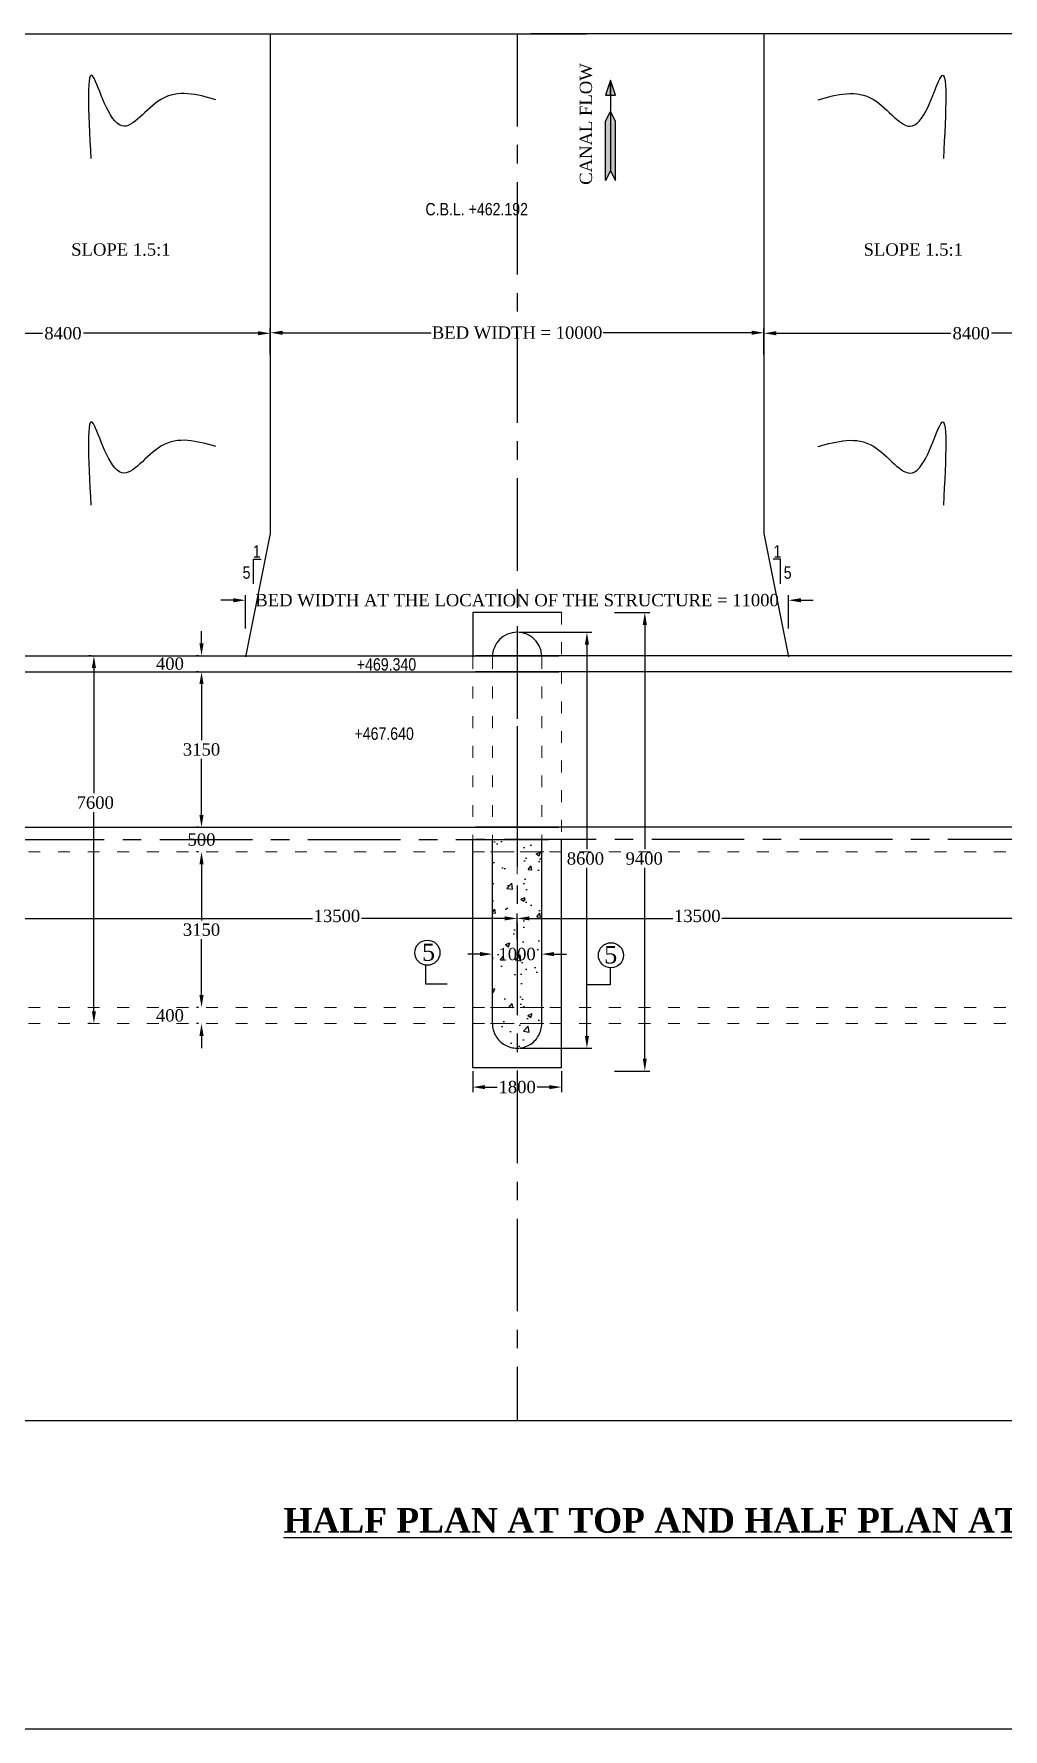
# Model space of a CAD drawing. Header units: millimetres. Extents: x 80 to 6605, y 46 to 2491.
# Drawn here: x 5784.6 to 5980.9, y 767.8 to 1111.2 of the extents above; entities that cross this region are included whole.
import ezdxf
from ezdxf.enums import TextEntityAlignment as Align

# ---------------------------------------------------------------- set-up
doc = ezdxf.new("R2010")
doc.units = ezdxf.units.MM
doc.linetypes.add('ACAD_ISO03W100', pattern=[30, 12, -18])
doc.linetypes.add('CENTER', pattern=[2, 1.25, -0.25, 0.25, -0.25])
doc.layers.add('TEXT_GENERAL', color=4, linetype='Continuous')
doc.styles.add('ARIAL NARROW', font='ARIALN.TTF')
doc.styles.get("Standard").update_dxf_attribs({"font": 'times.ttf', "height": 2.5})
doc.styles.add('TNR_2.5', font='times.ttf', dxfattribs={"height": 2.5})
doc.dimstyles.get("Standard").update_dxf_attribs({"dimtxt": 0.18, "dimasz": 0.18, "dimexe": 0.18, "dimexo": 0.0625, "dimgap": 0.09, "dimtad": 0, "dimtih": 1, "dimtoh": 1, "dimdec": 4, "dimzin": 0, "dimdsep": 46, "dimtxsty": 'Standard', "dimcen": 0.09, "dimadec": 0, "dimazin": 0, "dimtfac": 1, "dimtdec": 4, "dimtofl": 0, "dimtmove": 0, "dimatfit": 3, "dimfxl": 1, "dimtolj": 1, "dimtzin": 0, "dimarcsym": 0})
doc.dimstyles.new('STYLE_ESH', dxfattribs={"dimtxt": 2.5, "dimasz": 2.5, "dimexe": 1, "dimexo": 0.625, "dimtad": 0, "dimtih": 1, "dimtoh": 1, "dimdec": 0, "dimlfac": 100, "dimzin": 9, "dimdsep": 46, "dimtxsty": 'TNR_2.5', "dimcen": 2.5, "dimadec": 0, "dimazin": 2, "dimtfac": 1, "dimtdec": 0, "dimtofl": 0, "dimtmove": 2, "dimatfit": 3, "dimfxl": 1, "dimarcsym": 0})

# ---------------------------------------------------------------- blocks, each defined once
blk = doc.blocks.new('*D99')
at = {"color": 0, "lineweight": -2, "transparency": 16777216}
for p, q in [((5902.21, 994.01), (5909.36, 994.01)), ((5908.36, 991.51), (5908.36, 946.07)), ((5908.36, 903.64), (5908.36, 942.27)), ((5902.21, 901.14), (5909.36, 901.14))]:
    blk.add_line(p, q, dxfattribs=at)
at = {"color": 0, "transparency": 16777216}
for points in [[(5907.94, 991.51), (5908.77, 991.51), (5908.36, 994.01)], [(5907.94, 903.64), (5908.77, 903.64), (5908.36, 901.14)]]:
    blk.add_solid(points, dxfattribs=at)
at = {"layer": 'Defpoints', "color": 0, "transparency": 16777216}
for p in [(5901.58, 994.01), (5901.58, 901.14), (5908.36, 901.14)]:
    blk.add_point(p, dxfattribs=at)
at = {"color": 0, "transparency": 16777216, "insert": (5908.23, 944.17), "char_height": 2.5, "attachment_point": 5, "style": 'TNR_2.5'}
blk.add_mtext('9400', dxfattribs=at)
blk = doc.blocks.new('*D100')
at = {"color": 0, "lineweight": -2, "transparency": 16777216}
for p, q in [((5883.11, 990.01), (5897.63, 990.01)), ((5896.63, 987.51), (5896.63, 946.07)), ((5896.63, 908.26), (5896.63, 942.28)), ((5883.11, 905.76), (5897.63, 905.76))]:
    blk.add_line(p, q, dxfattribs=at)
at = {"color": 0, "transparency": 16777216}
for points in [[(5896.22, 987.51), (5897.05, 987.51), (5896.63, 990.01)], [(5896.22, 908.26), (5897.05, 908.26), (5896.63, 905.76)]]:
    blk.add_solid(points, dxfattribs=at)
at = {"layer": 'Defpoints', "color": 0, "transparency": 16777216}
for p in [(5882.48, 990.01), (5882.49, 905.76), (5896.63, 905.76)]:
    blk.add_point(p, dxfattribs=at)
at = {"color": 0, "transparency": 16777216, "insert": (5896.32, 944.17), "char_height": 2.5, "attachment_point": 5, "style": 'TNR_2.5'}
blk.add_mtext('8600', dxfattribs=at)
blk = doc.blocks.new('*D101')
at = {"color": 0, "lineweight": -2, "transparency": 16777216}
for p, q in [((5873.49, 901.14), (5873.49, 896.88)), ((5891.49, 901.14), (5891.49, 896.88)), ((5875.99, 897.88), (5878.45, 897.88)), ((5888.99, 897.88), (5886.52, 897.88))]:
    blk.add_line(p, q, dxfattribs=at)
at = {"color": 0, "transparency": 16777216}
for points in [[(5875.99, 898.29), (5875.99, 897.46), (5873.49, 897.88)], [(5888.99, 898.29), (5888.99, 897.46), (5891.49, 897.88)]]:
    blk.add_solid(points, dxfattribs=at)
at = {"layer": 'Defpoints', "color": 0, "transparency": 16777216}
for p in [(5873.49, 901.76), (5891.49, 901.76), (5891.49, 897.88)]:
    blk.add_point(p, dxfattribs=at)
at = {"color": 0, "transparency": 16777216, "insert": (5882.49, 897.88), "char_height": 2.5, "attachment_point": 5, "style": 'TNR_2.5'}
blk.add_mtext('1800', dxfattribs=at)
blk = doc.blocks.new('*D102')
at = {"color": 0, "lineweight": -2, "transparency": 16777216}
for p, q in [((5874.98, 924.82), (5872.48, 924.82)), ((5877.48, 924.19), (5877.48, 923.82)), ((5887.48, 925.44), (5887.48, 925.82)), ((5889.98, 924.82), (5892.48, 924.82))]:
    blk.add_line(p, q, dxfattribs=at)
at = {"color": 0, "transparency": 16777216}
for points in [[(5874.98, 925.24), (5874.98, 924.4), (5877.48, 924.82)], [(5889.98, 925.24), (5889.98, 924.4), (5887.48, 924.82)]]:
    blk.add_solid(points, dxfattribs=at)
at = {"layer": 'Defpoints', "color": 0, "transparency": 16777216}
for p in [(5877.48, 924.82), (5887.48, 924.82), (5887.48, 924.82)]:
    blk.add_point(p, dxfattribs=at)
at = {"color": 0, "transparency": 16777216, "insert": (5882.48, 924.82), "char_height": 2.5, "attachment_point": 5, "style": 'TNR_2.5'}
blk.add_mtext('1000', dxfattribs=at)
blk = doc.blocks.new('*D103')
at = {"color": 0, "lineweight": -2, "transparency": 16777216}
for p, q in [((5832.48, 1051.21), (5832.48, 1051.69)), ((5834.98, 1050.69), (5865.08, 1050.69)), ((5929.98, 1050.69), (5899.89, 1050.69)), ((5932.48, 1050.07), (5932.48, 1049.69))]:
    blk.add_line(p, q, dxfattribs=at)
at = {"color": 0, "transparency": 16777216}
for points in [[(5834.98, 1051.11), (5834.98, 1050.27), (5832.48, 1050.69)], [(5929.98, 1051.11), (5929.98, 1050.27), (5932.48, 1050.69)]]:
    blk.add_solid(points, dxfattribs=at)
at = {"layer": 'Defpoints', "color": 0, "transparency": 16777216}
for p in [(5832.48, 1050.58), (5932.48, 1050.69), (5932.48, 1050.69)]:
    blk.add_point(p, dxfattribs=at)
at = {"color": 0, "transparency": 16777216, "insert": (5882.48, 1050.69), "char_height": 2.5, "attachment_point": 5, "style": 'TNR_2.5'}
blk.add_mtext('BED WIDTH = 10000', dxfattribs=at)
blk = doc.blocks.new('*D104')
at = {"color": 0, "lineweight": -2, "transparency": 16777216}
for p, q in [((5748.48, 1046.36), (5748.48, 1051.58)), ((5832.48, 1046.36), (5832.48, 1051.58)), ((5750.98, 1050.58), (5786.35, 1050.58)), ((5829.98, 1050.58), (5794.62, 1050.58))]:
    blk.add_line(p, q, dxfattribs=at)
at = {"color": 0, "transparency": 16777216}
for points in [[(5750.98, 1051), (5750.98, 1050.17), (5748.48, 1050.58)], [(5829.98, 1051), (5829.98, 1050.17), (5832.48, 1050.58)]]:
    blk.add_solid(points, dxfattribs=at)
at = {"layer": 'Defpoints', "color": 0, "transparency": 16777216}
for p in [(5748.48, 1050.58), (5748.48, 1045.73), (5832.48, 1045.73)]:
    blk.add_point(p, dxfattribs=at)
at = {"color": 0, "transparency": 16777216, "insert": (5790.48, 1050.58), "char_height": 2.5, "attachment_point": 5, "style": 'TNR_2.5'}
blk.add_mtext('8400', dxfattribs=at)
blk = doc.blocks.new('*D105')
at = {"color": 0, "lineweight": -2, "transparency": 16777216}
for p, q in [((5824.98, 996.5), (5822.48, 996.5)), ((5827.48, 990.79), (5827.48, 997.5)), ((5937.48, 990.79), (5937.48, 997.5)), ((5939.98, 996.5), (5942.48, 996.5))]:
    blk.add_line(p, q, dxfattribs=at)
at = {"color": 0, "transparency": 16777216}
for points in [[(5824.98, 996.92), (5824.98, 996.08), (5827.48, 996.5)], [(5939.98, 996.92), (5939.98, 996.08), (5937.48, 996.5)]]:
    blk.add_solid(points, dxfattribs=at)
at = {"layer": 'Defpoints', "color": 0, "transparency": 16777216}
for p in [(5937.48, 996.5), (5827.48, 990.17), (5937.48, 990.17)]:
    blk.add_point(p, dxfattribs=at)
at = {"color": 0, "transparency": 16777216, "insert": (5882.48, 996.5), "char_height": 2.5, "attachment_point": 5, "style": 'TNR_2.5'}
blk.add_mtext('BED WIDTH AT THE LOCATION OF THE STRUCTURE = 11000', dxfattribs=at)
blk = doc.blocks.new('*D164')
at = {"color": 0, "lineweight": -2, "transparency": 16777216}
for p, q in [((5747.48, 927.84), (5747.48, 933.05)), ((5749.98, 932.05), (5841.03, 932.05)), ((5879.98, 932.05), (5850.94, 932.05)), ((5882.48, 927.84), (5882.48, 933.05))]:
    blk.add_line(p, q, dxfattribs=at)
at = {"color": 0, "transparency": 16777216}
for points in [[(5749.98, 932.47), (5749.98, 931.64), (5747.48, 932.05)], [(5879.98, 932.47), (5879.98, 931.64), (5882.48, 932.05)]]:
    blk.add_solid(points, dxfattribs=at)
at = {"layer": 'Defpoints', "color": 0, "transparency": 16777216}
for p in [(5882.48, 932.05), (5747.48, 927.22), (5882.48, 927.22)]:
    blk.add_point(p, dxfattribs=at)
at = {"color": 0, "transparency": 16777216, "insert": (5845.98, 932.54), "char_height": 2.5, "attachment_point": 5, "style": 'TNR_2.5'}
blk.add_mtext('13500', dxfattribs=at)
blk = doc.blocks.new('*D168')
at = {"color": 0, "lineweight": -2, "transparency": 16777216}
for p, q in [((5818.55, 987.76), (5818.55, 990.26)), ((5817.93, 985.26), (5817.55, 985.26)), ((5817.93, 982.01), (5817.55, 982.01)), ((5818.55, 979.51), (5818.55, 977.01))]:
    blk.add_line(p, q, dxfattribs=at)
at = {"color": 0, "transparency": 16777216}
for points in [[(5818.13, 987.76), (5818.97, 987.76), (5818.55, 985.26)], [(5818.13, 979.51), (5818.97, 979.51), (5818.55, 982.01)]]:
    blk.add_solid(points, dxfattribs=at)
at = {"layer": 'Defpoints', "color": 0, "transparency": 16777216}
for p in [(5818.55, 985.26), (5818.55, 982.01), (5818.55, 982.01)]:
    blk.add_point(p, dxfattribs=at)
at = {"color": 0, "transparency": 16777216, "insert": (5812.15, 983.64), "char_height": 2.5, "attachment_point": 5, "style": 'TNR_2.5'}
blk.add_mtext('400', dxfattribs=at)
blk = doc.blocks.new('*D169')
at = {"color": 0, "lineweight": -2, "transparency": 16777216}
for p, q in [((5882.48, 927.84), (5882.48, 933.05)), ((5884.98, 932.05), (5914.03, 932.05)), ((6014.98, 932.05), (5923.94, 932.05)), ((6017.48, 927.84), (6017.48, 933.05))]:
    blk.add_line(p, q, dxfattribs=at)
at = {"color": 0, "transparency": 16777216}
for points in [[(5884.98, 932.47), (5884.98, 931.64), (5882.48, 932.05)], [(6014.98, 932.47), (6014.98, 931.64), (6017.48, 932.05)]]:
    blk.add_solid(points, dxfattribs=at)
at = {"layer": 'Defpoints', "color": 0, "transparency": 16777216}
for p in [(5882.48, 932.05), (5882.48, 927.22), (6017.48, 927.22)]:
    blk.add_point(p, dxfattribs=at)
at = {"color": 0, "transparency": 16777216, "insert": (5918.99, 932.54), "char_height": 2.5, "attachment_point": 5, "style": 'TNR_2.5'}
blk.add_mtext('13500', dxfattribs=at)
blk = doc.blocks.new('*D171')
at = {"color": 0, "lineweight": -2, "transparency": 16777216}
for p, q in [((5932.48, 1046.36), (5932.48, 1051.58)), ((6016.48, 1046.36), (6016.48, 1051.58)), ((5934.98, 1050.58), (5970.35, 1050.58)), ((6013.98, 1050.58), (5978.62, 1050.58))]:
    blk.add_line(p, q, dxfattribs=at)
at = {"color": 0, "transparency": 16777216}
for points in [[(5934.98, 1051), (5934.98, 1050.17), (5932.48, 1050.58)], [(6013.98, 1051), (6013.98, 1050.17), (6016.48, 1050.58)]]:
    blk.add_solid(points, dxfattribs=at)
at = {"layer": 'Defpoints', "color": 0, "transparency": 16777216}
for p in [(6016.48, 1050.58), (5932.48, 1045.73), (6016.48, 1045.73)]:
    blk.add_point(p, dxfattribs=at)
at = {"color": 0, "transparency": 16777216, "insert": (5974.48, 1050.58), "char_height": 2.5, "attachment_point": 5, "style": 'TNR_2.5'}
blk.add_mtext('8400', dxfattribs=at)
blk = doc.blocks.new('*D207')
at = {"color": 0, "lineweight": -2, "transparency": 16777216}
for p, q in [((5817.93, 982.01), (5817.55, 982.01)), ((5818.55, 979.51), (5818.55, 968.16)), ((5818.55, 953.01), (5818.55, 964.37)), ((5817.93, 950.51), (5817.55, 950.51))]:
    blk.add_line(p, q, dxfattribs=at)
at = {"color": 0, "transparency": 16777216}
for points in [[(5818.13, 979.51), (5818.97, 979.51), (5818.55, 982.01)], [(5818.13, 953.01), (5818.97, 953.01), (5818.55, 950.51)]]:
    blk.add_solid(points, dxfattribs=at)
at = {"layer": 'Defpoints', "color": 0, "transparency": 16777216}
for p in [(5818.55, 982.01), (5818.55, 950.51), (5818.55, 950.51)]:
    blk.add_point(p, dxfattribs=at)
at = {"color": 0, "transparency": 16777216, "insert": (5818.55, 966.26), "char_height": 2.5, "attachment_point": 5, "style": 'TNR_2.5'}
blk.add_mtext('3150', dxfattribs=at)
blk = doc.blocks.new('*D210')
at = {"color": 0, "lineweight": -2, "transparency": 16777216}
for p, q in [((5818.55, 916.51), (5818.55, 919.01)), ((5817.93, 914.01), (5817.55, 914.01)), ((5817.93, 910.76), (5817.55, 910.76)), ((5818.55, 908.26), (5818.55, 905.76))]:
    blk.add_line(p, q, dxfattribs=at)
at = {"color": 0, "transparency": 16777216}
for points in [[(5818.13, 916.51), (5818.97, 916.51), (5818.55, 914.01)], [(5818.13, 908.26), (5818.97, 908.26), (5818.55, 910.76)]]:
    blk.add_solid(points, dxfattribs=at)
at = {"layer": 'Defpoints', "color": 0, "transparency": 16777216}
for p in [(5818.55, 914.01), (5818.55, 914.01), (5818.55, 910.76)]:
    blk.add_point(p, dxfattribs=at)
at = {"color": 0, "transparency": 16777216, "insert": (5812.15, 912.39), "char_height": 2.5, "attachment_point": 5, "style": 'TNR_2.5'}
blk.add_mtext('400', dxfattribs=at)
blk = doc.blocks.new('*D211')
at = {"color": 0, "lineweight": -2, "transparency": 16777216}
for p, q in [((5817.93, 945.51), (5817.55, 945.51)), ((5818.55, 943.01), (5818.55, 931.66)), ((5818.55, 916.51), (5818.55, 927.87)), ((5817.93, 914.01), (5817.55, 914.01))]:
    blk.add_line(p, q, dxfattribs=at)
at = {"color": 0, "transparency": 16777216}
for points in [[(5818.13, 943.01), (5818.97, 943.01), (5818.55, 945.51)], [(5818.13, 916.51), (5818.97, 916.51), (5818.55, 914.01)]]:
    blk.add_solid(points, dxfattribs=at)
at = {"layer": 'Defpoints', "color": 0, "transparency": 16777216}
for p in [(5818.55, 945.51), (5818.55, 945.51), (5818.55, 914.01)]:
    blk.add_point(p, dxfattribs=at)
at = {"color": 0, "transparency": 16777216, "insert": (5818.55, 929.76), "char_height": 2.5, "attachment_point": 5, "style": 'TNR_2.5'}
blk.add_mtext('3150', dxfattribs=at)
blk = doc.blocks.new('*D212')
at = {"color": 0, "lineweight": -2, "transparency": 16777216}
for p, q in [((5818.55, 953.01), (5818.55, 955.51)), ((5817.93, 950.51), (5817.55, 950.51)), ((5817.93, 945.51), (5817.55, 945.51)), ((5818.55, 943.01), (5818.55, 940.51))]:
    blk.add_line(p, q, dxfattribs=at)
at = {"color": 0, "transparency": 16777216}
for points in [[(5818.13, 953.01), (5818.97, 953.01), (5818.55, 950.51)], [(5818.13, 943.01), (5818.97, 943.01), (5818.55, 945.51)]]:
    blk.add_solid(points, dxfattribs=at)
at = {"layer": 'Defpoints', "color": 0, "transparency": 16777216}
for p in [(5818.55, 950.51), (5818.55, 945.51), (5818.55, 945.51)]:
    blk.add_point(p, dxfattribs=at)
at = {"color": 0, "transparency": 16777216, "insert": (5818.55, 948.01), "char_height": 2.5, "attachment_point": 5, "style": 'TNR_2.5'}
blk.add_mtext('500', dxfattribs=at)
blk = doc.blocks.new('*D213')
at = {"color": 0, "lineweight": -2, "transparency": 16777216}
for p, q in [((5796.13, 985.26), (5795.75, 985.26)), ((5796.75, 982.76), (5796.75, 957.4)), ((5796.75, 913.26), (5796.75, 953.6)), ((5796.13, 910.76), (5795.75, 910.76))]:
    blk.add_line(p, q, dxfattribs=at)
at = {"color": 0, "transparency": 16777216}
for points in [[(5796.33, 982.76), (5797.17, 982.76), (5796.75, 985.26)], [(5796.33, 913.26), (5797.17, 913.26), (5796.75, 910.76)]]:
    blk.add_solid(points, dxfattribs=at)
at = {"layer": 'Defpoints', "color": 0, "transparency": 16777216}
for p in [(5796.75, 985.26), (5796.75, 910.76), (5796.75, 910.76)]:
    blk.add_point(p, dxfattribs=at)
at = {"color": 0, "transparency": 16777216, "insert": (5797.02, 955.5), "char_height": 2.5, "attachment_point": 5, "style": 'TNR_2.5'}
blk.add_mtext('7600', dxfattribs=at)
blk = doc.blocks.new('*D227')
at = {"color": 0, "lineweight": -2, "transparency": 16777216}
for p, q in [((5882.48, 927.84), (5882.48, 933.05)), ((5884.98, 932.05), (5914.03, 932.05)), ((6014.98, 932.05), (5923.94, 932.05)), ((6017.48, 927.84), (6017.48, 933.05))]:
    blk.add_line(p, q, dxfattribs=at)
at = {"color": 0, "transparency": 16777216}
for points in [[(5884.98, 932.47), (5884.98, 931.64), (5882.48, 932.05)], [(6014.98, 932.47), (6014.98, 931.64), (6017.48, 932.05)]]:
    blk.add_solid(points, dxfattribs=at)
at = {"layer": 'Defpoints', "color": 0, "transparency": 16777216}
for p in [(5882.48, 932.05), (5882.48, 927.22), (6017.48, 927.22)]:
    blk.add_point(p, dxfattribs=at)
at = {"color": 0, "transparency": 16777216, "insert": (5918.99, 932.54), "char_height": 2.5, "attachment_point": 5, "style": 'TNR_2.5'}
blk.add_mtext('13500', dxfattribs=at)

msp = doc.modelspace()

# ---------------------------------------------------------------- hatches: boundary and pattern name
h = msp.add_hatch(color=256)
h.paths.add_polyline_path([(5900.3976, 1093.51569), (5901.3976, 1095.51569), (5901.3976, 1083.51569), (5900.3976, 1081.51569), (5900.3976, 1083.51569)])
h.paths.add_polyline_path([(5901.3976, 1098.82), (5900.3976, 1098.82), (5901.3976, 1101.82), (5901.3976, 1101.32)])
h = msp.add_hatch(color=256)
h.paths.add_polyline_path([(5902.3976, 1093.51569), (5901.3976, 1095.51569), (5901.3976, 1083.51569), (5902.3976, 1081.51569), (5902.3976, 1083.51569)])
h.paths.add_polyline_path([(5901.3976, 1101.82), (5901.3976, 1098.82), (5902.3976, 1098.82)])
h = msp.add_hatch()
h.set_pattern_fill('AR-CONC', color=0, scale=0.05, style=0)
h.set_pattern_definition([(50, (0, 0), (9.109233, -0.796954), [0.9525, -10.4775]), (355, (0, 0), (-1.762141, 9.552832), [0.762, -8.382]), (100.451, (0.759, -0.066), (7.347125, 8.755834), [0.8095, -8.9045]), (46.1842, (0, 2.54), (13.553952, -2.102116), [1.42875, -15.71625]), (96.6356, (1.13, 2.365), (11.870212, 12.371278), [1.21425, -13.35675]), (351.184, (0, 2.54), (11.87023, 12.371256), [1.143, -12.573]), (21, (1.27, 1.905), (7.580744, -5.113276), [0.9525, -10.4775]), (326, (1.27, 1.905), (3.090101, 9.209398), [0.762, -8.382]), (71.4514, (1.902, 1.479), (10.670825, 4.096143), [0.8095, -8.9045]), (37.5, (0, 0), (0.1544302, 4.227752), [0, -8.2804, 0, -8.509, 0, -8.41375]), (7.5, (0, 0), (3.340983, 5.0090287), [0, -4.8514, 0, -8.0899, 0, -3.20675]), (327.5, (-2.832, 0), (6.7795298, -0.2864372), [0, -3.175, 0, -9.906, 0, -13.1445]), (317.5, (-4.102, 0), (7.406459, 1.2713246), [0, -4.1275, 0, -6.5786, 0, -9.3345])])
h.paths.add_polyline_path([(5882.48459, 914.01216), (5887.48638, 914.01216), (5887.485, 941.26216), (5887.48459, 941.26216), (5887.48459, 945.51216), (5882.48459, 945.51216), (5882.48459, 935.01216)])
h.paths.add_polyline_path([(5877.48655, 914.01216), (5882.48459, 914.01216), (5882.48459, 945.51216), (5877.48655, 945.51216)])
h.paths.add_polyline_path([(5882.48459, 910.76216), (5877.48655, 910.76216), (5882.48459, 906.31946)], flags=17)
h.paths.add_polyline_path([(5882.48459, 910.76216), (5882.48459, 914.01216), (5877.48655, 914.01216), (5877.48655, 910.76216)])
h.paths.add_polyline_path([(5887.4861, 910.76216), (5887.48655, 910.76267), (5887.48638, 914.01216), (5882.48459, 914.01216), (5882.48459, 910.76216)])
h.paths.add_polyline_path([(5882.48459, 906.31946), (5883.07275, 905.79664, 0.003905966), (5883.15026, 905.80641), (5887.4861, 910.76216), (5882.48459, 910.76216)])
h.paths.add_polyline_path([(5887.48459, 945.51216), (5887.48459, 948.01216), (5882.48459, 948.01216), (5882.48459, 945.51216)])
h.paths.add_polyline_path([(5877.48655, 948.01216), (5877.48655, 945.51216), (5882.48459, 945.51216), (5882.48459, 948.01216)])
h.paths.add_polyline_path([(5882.48459, 905.76216), (5882.48459, 906.31946), (5877.48655, 910.76216, 0.414098631)])
h.paths.add_polyline_path([(5887.48655, 910.76216), (5887.4861, 910.76216), (5883.15026, 905.80641, 0.375735372)])
h.paths.add_polyline_path([(5878.45025, 926.7163), (5886.51892, 926.7163), (5886.51892, 922.92304), (5878.45025, 922.92304)], flags=9)

# ---------------------------------------------------------------- linework, layer by layer
for p, q in [((5485.7346, 1111.22308), (5896.55924, 1111.22261)), ((5832.48459, 1111.22261), (5832.48459, 1010.01216)), ((6193.51275, 1111.22261), (5885.26264, 1111.22261)), ((5932.48459, 1111.22261), (5932.48459, 1010.01216)), ((5901.3976, 1101.82), (5900.3976, 1098.82)), ((5901.3976, 1101.82), (5901.3976, 1083.51569)), ((5901.3976, 1101.82), (5901.3976, 1101.32)), ((5901.3976, 1098.82), (5901.3976, 1101.82)), ((5902.3976, 1098.82), (5901.3976, 1101.82)), ((5900.3976, 1098.82), (5902.3976, 1098.82)), ((5900.3976, 1093.51569), (5901.3976, 1095.51569)), ((5902.3976, 1093.51569), (5901.3976, 1095.51569)), ((5900.3976, 1083.51569), (5900.3976, 1093.51569)), ((5902.3976, 1083.51569), (5902.3976, 1093.51569)), ((5900.3976, 1081.51569), (5900.3976, 1083.51569)), ((5901.3976, 1083.51569), (5900.3976, 1081.51569)), ((5901.3976, 1083.51569), (5902.3976, 1081.51569)), ((5902.3976, 1081.51569), (5902.3976, 1083.51569)), ((5832.48459, 1010.01216), (5827.48459, 985.01216)), ((5932.48459, 1010.01216), (5937.48459, 985.01216)), ((5829.10771, 999.83427), (5829.10771, 1004.83427)), ((5829.10771, 1004.83427), (5830.62275, 1004.83427)), ((5935.86146, 1004.83427), (5934.34642, 1004.83427)), ((5935.86146, 999.83427), (5935.86146, 1004.83427)), ((5891.48459, 994.01216), (5873.48459, 994.01216)), ((5873.48459, 994.01216), (5873.48459, 985.01216)), ((5747.48459, 985.26216), (5890.91094, 985.26216)), ((6007.48459, 985.26216), (5874.05823, 985.26216)), ((6017.48459, 985.26216), (5874.05823, 985.26216)), ((5765.91094, 982.01216), (5890.91094, 982.01216)), ((5999.05823, 982.01216), (5874.05823, 982.01216)), ((6058.79433, 982.01216), (5890.91094, 982.01216)), ((5747.49149, 950.51216), (5890.91094, 950.51216)), ((5873.48655, 910.76216), (5873.48459, 948.01216)), ((6017.47768, 950.51216), (5874.05823, 950.51216)), ((5877.48655, 910.76216), (5877.48466, 948.01216)), ((5887.48655, 910.76267), (5887.48466, 948.01216)), ((5891.48655, 901.76216), (5891.48425, 948.01216)), ((5863.91776, 922.57048), (5863.91776, 918.77587)), ((5863.91776, 918.77587), (5868.32821, 918.77587)), ((5873.48655, 901.76216), (5873.48655, 910.76216)), ((5891.48655, 901.76216), (5873.48655, 901.76216)), ((5485.7346, 830.34611), (6193.51275, 830.34564)), ((6436.08736, 767.83356), (5456.18376, 767.83356))]:
    msp.add_line(p, q)
at = {"linetype": 'CENTER', "ltscale": 15}
for p, q in [((5882.48459, 1111.22261), (5882.48459, 830.34564)), ((5882.48459, 971.01216), (5882.48459, 953.01216)), ((5480.10026, 948.01264), (5890.91094, 948.01216)), ((6198.51275, 948.01216), (5874.05823, 948.01216))]:
    msp.add_line(p, q, dxfattribs=at)
for centre in [(5864.30386, 925.11016), (5901.49447, 924.58055)]:
    msp.add_circle(centre, 2.54951)
for centre, start, end in [((5882.48459, 985.01216), 0, 180), ((5882.48655, 910.76216), 180.0000001, 0.005818)]:
    msp.add_arc(centre, 5, start, end, dxfattribs=at)
for points in [[(5821.48323, 1097.88045), (5810.30865, 1097.94303), (5802.41022, 1092.57435), (5796.66135, 1102.47691), (5796.1215, 1085.99665)], [(5943.48595, 1097.88045), (5954.66052, 1097.94303), (5962.55895, 1092.57435), (5968.30783, 1102.47691), (5968.84767, 1085.99665)], [(5821.48323, 1027.6299), (5810.30865, 1027.69248), (5802.41022, 1022.3238), (5796.66135, 1032.22636), (5796.1215, 1015.7461)], [(5943.48595, 1027.6299), (5954.66052, 1027.69248), (5962.55895, 1022.3238), (5968.30783, 1032.22636), (5968.84767, 1015.7461)]]:
    msp.add_spline(points, degree=3)
at = {"layer": 'TEXT_GENERAL', "color": 0, "linetype": 'ACAD_ISO03W100', "lineweight": 5, "ltscale": 0.2}
for p, q in [((5891.48459, 994.01216), (5891.48459, 941.26216)), ((5873.48459, 985.01216), (5873.48459, 948.01216)), ((5877.48459, 985.01216), (5877.48459, 941.26216)), ((5887.48459, 985.01216), (5887.48459, 941.26216)), ((5882.48459, 935.01216), (5882.48459, 953.01216)), ((5882.48459, 935.01216), (5882.48459, 953.01216)), ((5747.49101, 945.51216), (5890.91094, 945.51216)), ((6017.47816, 945.51216), (5874.05823, 945.51216)), ((5891.48459, 935.01216), (5891.48459, 941.26216)), ((5747.48459, 914.01216), (5890.91094, 914.01216)), ((6017.48459, 914.01216), (5874.05823, 914.01216)), ((5747.48459, 910.76216), (5890.91094, 910.76216)), ((6017.48459, 910.76216), (5874.05823, 910.76216))]:
    msp.add_line(p, q, dxfattribs=at)

# ---------------------------------------------------------------- texts
at = {"insert": (5895.16415, 1080.64638), "char_height": 2.5, "width": 27.6381, "attachment_point": 1, "rotation": 90}
msp.add_mtext('CANAL FLOW', dxfattribs=at)
for s, insert, char_height, width, attachment_point in [('SLOPE 1.5:1', (5812.2895, 1068.80135), 2.5, 25, 3), ('SLOPE 1.5:1', (5952.67967, 1068.80135), 2.5, 25, 1), ('5', (5863.21951, 926.96322), 3.5, 4.365, 1), ('5', (5900.12952, 926.4336), 3.5, 4.365, 1), ('{\\fTimes New Roman|b1|i0|c0|p18;\\LHALF PLAN AT TOP AND HALF PLAN AT BOTTOM}', (5835.15683, 812.6144), 5, 190.25, 1)]:
    msp.add_mtext(s, dxfattribs=dict(insert=insert, char_height=char_height, width=width, attachment_point=attachment_point))
at = {"layer": 'TEXT_GENERAL', "color": 0, "lineweight": 5, "style": 'ARIAL NARROW'}
msp.add_text('C.B.L. +462.192', height=2.5, dxfattribs=at).set_placement((5863.91136, 1076.97036), align=Align.TOP_LEFT)
for s, p in [('1', (5829.75436, 1006.40448)), ('1', (5935.21482, 1006.40448)), ('5', (5827.66593, 1002.09214)), ('5', (5937.30324, 1002.09214)), ('+469.340', (5856.02787, 983.50262)), ('+467.640', (5855.55043, 969.48192))]:
    msp.add_text(s, height=2.5, dxfattribs=at).set_placement(p, align=Align.MIDDLE)

# ---------------------------------------------------------------- dimensions: what is measured, and where the dimension line sits
for base, p1, p2, text, picture, middle in [((5932.48459, 1050.69022), (5832.48459, 1050.58217), (5932.48459, 1050.69022), 'BED WIDTH = 10000', '*D103', (5882.48459, 1050.69022)), ((5937.48459, 996.50158), (5827.48459, 990.16993), (5937.48459, 990.16993), 'BED WIDTH AT THE LOCATION OF THE STRUCTURE = 11000', '*D105', (5882.48459, 996.50158))]:
    dim = msp.add_linear_dim(base=base, p1=p1, p2=p2, text=text, dimstyle='STYLE_ESH')
    dim.commit()
    dim.dimension.update_dxf_attribs({"geometry": picture, "text_midpoint": middle})
for base, p1, p2, picture, middle in [((5748.48459, 1050.58217), (5832.48459, 1045.73193), (5748.48459, 1045.73193), '*D104', (5790.48459, 1050.58217)), ((5887.48459, 924.81967), (5877.48459, 924.81967), (5887.48459, 924.81967), '*D102', (5882.48459, 924.81967)), ((5891.48655, 897.87771), (5873.48655, 901.76216), (5891.48655, 901.76216), '*D101', (5882.48655, 897.87771))]:
    dim = msp.add_linear_dim(base=base, p1=p1, p2=p2, dimstyle='STYLE_ESH')
    dim.commit()
    dim.dimension.update_dxf_attribs({"geometry": picture, "text_midpoint": middle})
dim = msp.add_linear_dim(base=(6016.48459, 1050.58217), p1=(5932.48459, 1045.73193), p2=(6016.48459, 1045.73193), angle=180, dimstyle='STYLE_ESH')
dim.commit()
dim.dimension.update_dxf_attribs({"geometry": '*D171', "text_midpoint": (5974.48459, 1050.58217)})
for base, p1, p2, text, picture, middle in [((5908.35522, 901.13716), (5901.58031, 994.01216), (5901.58031, 901.13716), '9400', '*D99', (5908.2341, 944.17362)), ((5896.63476, 905.76216), (5882.48459, 990.01216), (5882.48655, 905.76216), '8600', '*D100', (5896.3187, 944.17362))]:
    dim = msp.add_linear_dim(base=base, p1=p1, p2=p2, angle=90, text=text, dimstyle='STYLE_ESH')
    dim.commit()
    dim.dimension.update_dxf_attribs({"geometry": picture, "text_midpoint": middle, "dimtype": 160})
at = {"color": 0}
for base, p1, p2, angle, picture, middle in [((5818.55112, 982.01216), (5818.55112, 985.26216), (5818.55112, 982.01216), 90, '*D168', (5812.1521, 983.63716)), ((5818.55112, 914.01216), (5818.55112, 910.76216), (5818.55112, 914.01216), 270, '*D210', (5812.1521, 912.38716))]:
    dim = msp.add_linear_dim(base=base, p1=p1, p2=p2, angle=angle, text='400', dimstyle='STYLE_ESH', dxfattribs=at)
    dim.commit()
    dim.dimension.update_dxf_attribs({"geometry": picture, "text_midpoint": middle})
dim = msp.add_linear_dim(base=(5796.75096, 910.76216), p1=(5796.75096, 985.26216), p2=(5796.75096, 910.76216), angle=90, text='7600', dimstyle='STYLE_ESH', dxfattribs=at)
dim.commit()
dim.dimension.update_dxf_attribs({"geometry": '*D213', "text_midpoint": (5797.0179, 955.49923), "dimtype": 160})
for base, p1, p2, angle, picture, middle in [((5818.55112, 950.51216), (5818.55112, 982.01216), (5818.55112, 950.51216), 90, '*D207', (5818.55112, 966.26216)), ((5818.55112, 945.51216), (5818.55112, 950.51216), (5818.55112, 945.51216), 90, '*D212', (5818.55112, 948.01216)), ((5818.55112, 945.51216), (5818.55112, 914.01216), (5818.55112, 945.51216), 270, '*D211', (5818.55112, 929.76216))]:
    dim = msp.add_linear_dim(base=base, p1=p1, p2=p2, angle=angle, dimstyle='STYLE_ESH', dxfattribs=at)
    dim.commit()
    dim.dimension.update_dxf_attribs({"geometry": picture, "text_midpoint": middle})
dim = msp.add_linear_dim(base=(5882.48459, 932.05347), p1=(5747.48459, 927.21821), p2=(5882.48459, 927.21821), dimstyle='STYLE_ESH')
dim.commit()
dim.dimension.update_dxf_attribs({"geometry": '*D164', "text_midpoint": (5845.98406, 932.53943), "dimtype": 160})
for picture in ['*D169', '*D227']:
    dim = msp.add_linear_dim(base=(5882.48459, 932.05347), p1=(6017.48459, 927.21821), p2=(5882.48459, 927.21821), angle=180, dimstyle='STYLE_ESH')
    dim.commit()
    dim.dimension.update_dxf_attribs({"geometry": picture, "text_midpoint": (5918.98511, 932.53943), "dimtype": 160})

# ---------------------------------------------------------------- leaders
msp.add_leader([(5901.307, 921.95658), (5901.307, 918.61572), (5896.61187, 918.61572)], dimstyle='Standard', override={"dimgap": 0.09, "dimtad": 0})

doc.saveas('drawing.dxf')
